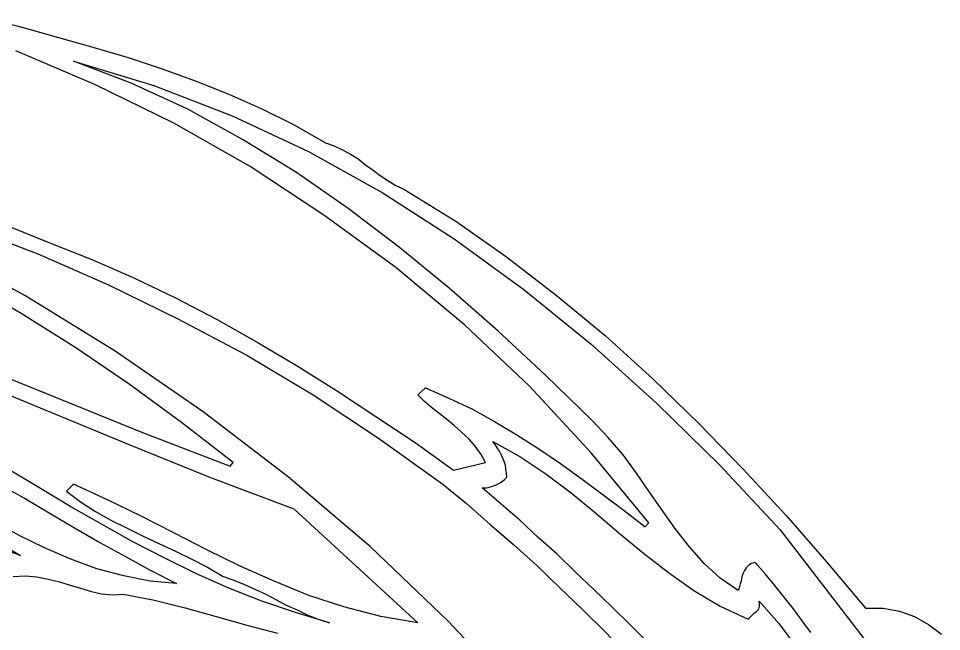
# Model space of a CAD drawing. Extents: x 0.04 to 9.09, y 0.04 to 7.21.
# Drawn here: x 4.042 to 5.752, y 6.062 to 7.197 of the extents above; entities that cross this region are included whole.
import ezdxf

# ---------------------------------------------------------------- set-up
doc = ezdxf.new("R2010")
doc.units = 0
doc.layers.add('1', color=7, linetype='Continuous')

msp = doc.modelspace()

# ---------------------------------------------------------------- linework, layer by layer
for points in [[(3.986, 7.197), (4.051, 7.18), (4.116, 7.162), (4.18, 7.144), (4.245, 7.125), (4.308, 7.104), (4.371, 7.081), (4.432, 7.057), (4.493, 7.03), (4.553, 7), (4.611, 6.967), (4.627, 6.961), (4.642, 6.954), (4.657, 6.946), (4.671, 6.937), (4.685, 6.926), (4.699, 6.916), (4.712, 6.906), (4.726, 6.897), (4.741, 6.888), (4.756, 6.881), (4.852, 6.822), (4.946, 6.756), (5.038, 6.685), (5.129, 6.61), (5.217, 6.53), (5.302, 6.448), (5.384, 6.363), (5.464, 6.277), (5.539, 6.191), (5.611, 6.105), (5.644, 6.105), (5.674, 6.1), (5.702, 6.09), (5.728, 6.075), (5.752, 6.057)], [(4.03, 6.81), (4.098, 6.782), (4.178, 6.751), (4.256, 6.717), (4.333, 6.68), (4.409, 6.64), (4.484, 6.598), (4.558, 6.554), (4.631, 6.508), (4.704, 6.46), (4.777, 6.412), (4.848, 6.361), (4.907, 6.375), (4.899, 6.39), (4.888, 6.405), (4.877, 6.418), (4.863, 6.431), (4.85, 6.443), (4.835, 6.455), (4.821, 6.466), (4.807, 6.477), (4.794, 6.488), (4.782, 6.5), (4.796, 6.513), (4.839, 6.494), (4.882, 6.474), (4.924, 6.451), (4.965, 6.426), (5.006, 6.4), (5.046, 6.373), (5.086, 6.344), (5.125, 6.315), (5.164, 6.286), (5.203, 6.256), (5.21, 6.263), (5.103, 6.393), (4.989, 6.516), (4.868, 6.63), (4.741, 6.736), (4.608, 6.833), (4.471, 6.923), (4.33, 7.003), (4.185, 7.074), (4.037, 7.137)], [(3.962, 6.556), (4.118, 6.493), (4.275, 6.429), (4.434, 6.368), (4.44, 6.375), (4.344, 6.449), (4.247, 6.52), (4.148, 6.587), (4.047, 6.651), (3.944, 6.71)]]:
    msp.add_lwpolyline(points)
at = {"layer": '1'}
for points in [[(5.51, 6.06), (5.494, 6.082), (5.478, 6.104), (5.46, 6.126), (5.443, 6.147), (5.425, 6.169), (5.407, 6.19), (5.4, 6.188), (5.395, 6.185), (5.39, 6.18), (5.387, 6.175), (5.384, 6.169), (5.382, 6.163), (5.381, 6.156), (5.379, 6.15), (5.377, 6.143), (5.375, 6.138), (5.342, 6.161), (5.312, 6.188), (5.285, 6.219), (5.26, 6.251), (5.236, 6.285), (5.211, 6.32), (5.187, 6.355), (5.162, 6.389), (5.134, 6.422), (5.105, 6.453), (5.018, 6.537), (4.93, 6.619), (4.84, 6.698), (4.748, 6.773), (4.653, 6.845), (4.557, 6.912), (4.457, 6.973), (4.356, 7.029), (4.251, 7.077), (4.144, 7.118), (4.293, 7.073), (4.438, 7.017), (4.579, 6.951), (4.716, 6.875), (4.849, 6.789), (4.978, 6.695), (5.103, 6.594), (5.224, 6.485), (5.341, 6.37), (5.453, 6.25)], [(3.945, 6.812), (4.078, 6.761), (4.209, 6.704), (4.337, 6.641), (4.464, 6.574), (4.588, 6.5), (4.709, 6.42), (4.828, 6.335)], [(4.976, 5.935), (4.838, 6.081), (4.694, 6.219), (4.542, 6.348), (4.384, 6.469), (4.221, 6.581), (4.054, 6.684), (3.883, 6.777)], [(3.941, 6.534), (4.093, 6.472), (4.245, 6.409), (4.398, 6.347), (4.552, 6.289)], [(5.21, 6.04), (5.176, 6.074), (5.142, 6.107), (5.108, 6.14), (5.074, 6.172), (5.04, 6.205), (5.005, 6.236), (4.971, 6.268), (4.936, 6.298), (4.901, 6.328), (4.902, 6.328), (4.905, 6.328), (4.909, 6.328), (4.914, 6.329), (4.92, 6.331), (4.926, 6.333), (4.932, 6.336), (4.938, 6.34), (4.943, 6.344), (4.947, 6.348), (4.946, 6.356), (4.945, 6.363), (4.944, 6.37), (4.942, 6.377), (4.939, 6.383), (4.936, 6.39), (4.933, 6.396), (4.929, 6.402), (4.925, 6.408), (4.921, 6.414), (4.971, 6.386), (5.019, 6.354), (5.066, 6.319), (5.111, 6.282), (5.155, 6.244), (5.2, 6.207), (5.246, 6.171), (5.293, 6.138), (5.342, 6.109), (5.394, 6.085)], [(4.552, 6.289), (4.782, 6.078), (4.713, 6.09), (4.645, 6.108), (4.58, 6.129), (4.516, 6.155), (4.453, 6.183), (4.391, 6.213), (4.33, 6.245), (4.268, 6.276), (4.207, 6.306), (4.144, 6.335), (4.131, 6.322), (4.157, 6.302), (4.185, 6.284), (4.213, 6.268), (4.242, 6.254), (4.272, 6.239), (4.302, 6.225), (4.333, 6.211), (4.363, 6.196), (4.392, 6.181), (4.421, 6.164), (4.441, 6.157), (4.461, 6.149), (4.481, 6.14), (4.5, 6.131), (4.519, 6.121), (4.538, 6.111), (4.558, 6.102), (4.577, 6.093), (4.597, 6.085), (4.618, 6.078), (4.555, 6.097), (4.493, 6.118), (4.432, 6.142), (4.372, 6.169), (4.313, 6.198), (4.254, 6.228), (4.197, 6.26), (4.139, 6.293), (4.083, 6.327), (4.026, 6.361)], [(4.005, 6.335), (4.053, 6.309), (4.099, 6.282), (4.146, 6.254), (4.193, 6.227), (4.24, 6.201), (4.287, 6.175), (4.335, 6.151), (4.286, 6.155), (4.237, 6.165), (4.187, 6.178), (4.139, 6.196), (4.09, 6.217), (4.043, 6.24), (3.996, 6.266)], [(4.828, 6.335), (4.872, 6.299), (4.915, 6.261), (4.959, 6.223), (5.002, 6.184), (5.045, 6.143), (5.087, 6.103), (5.128, 6.062), (5.168, 6.021)], [(5.453, 6.25), (5.651, 5.993)], [(4.025, 6.215), (4.046, 6.203), (4.019, 6.212)], [(4.032, 6.164), (4.055, 6.165), (4.076, 6.163), (4.097, 6.159), (4.118, 6.154), (4.138, 6.148), (4.157, 6.142), (4.177, 6.136), (4.196, 6.132), (4.216, 6.13), (4.236, 6.131), (4.294, 6.12), (4.351, 6.106), (4.408, 6.09), (4.465, 6.074), (4.522, 6.059)], [(5.394, 6.085), (5.397, 6.088), (5.4, 6.091), (5.403, 6.094), (5.406, 6.097), (5.409, 6.099), (5.412, 6.102), (5.414, 6.106), (5.415, 6.109), (5.415, 6.113), (5.414, 6.118), (5.451, 6.076), (5.484, 6.032)]]:
    msp.add_lwpolyline(points, dxfattribs=at)

doc.saveas('drawing.dxf')
